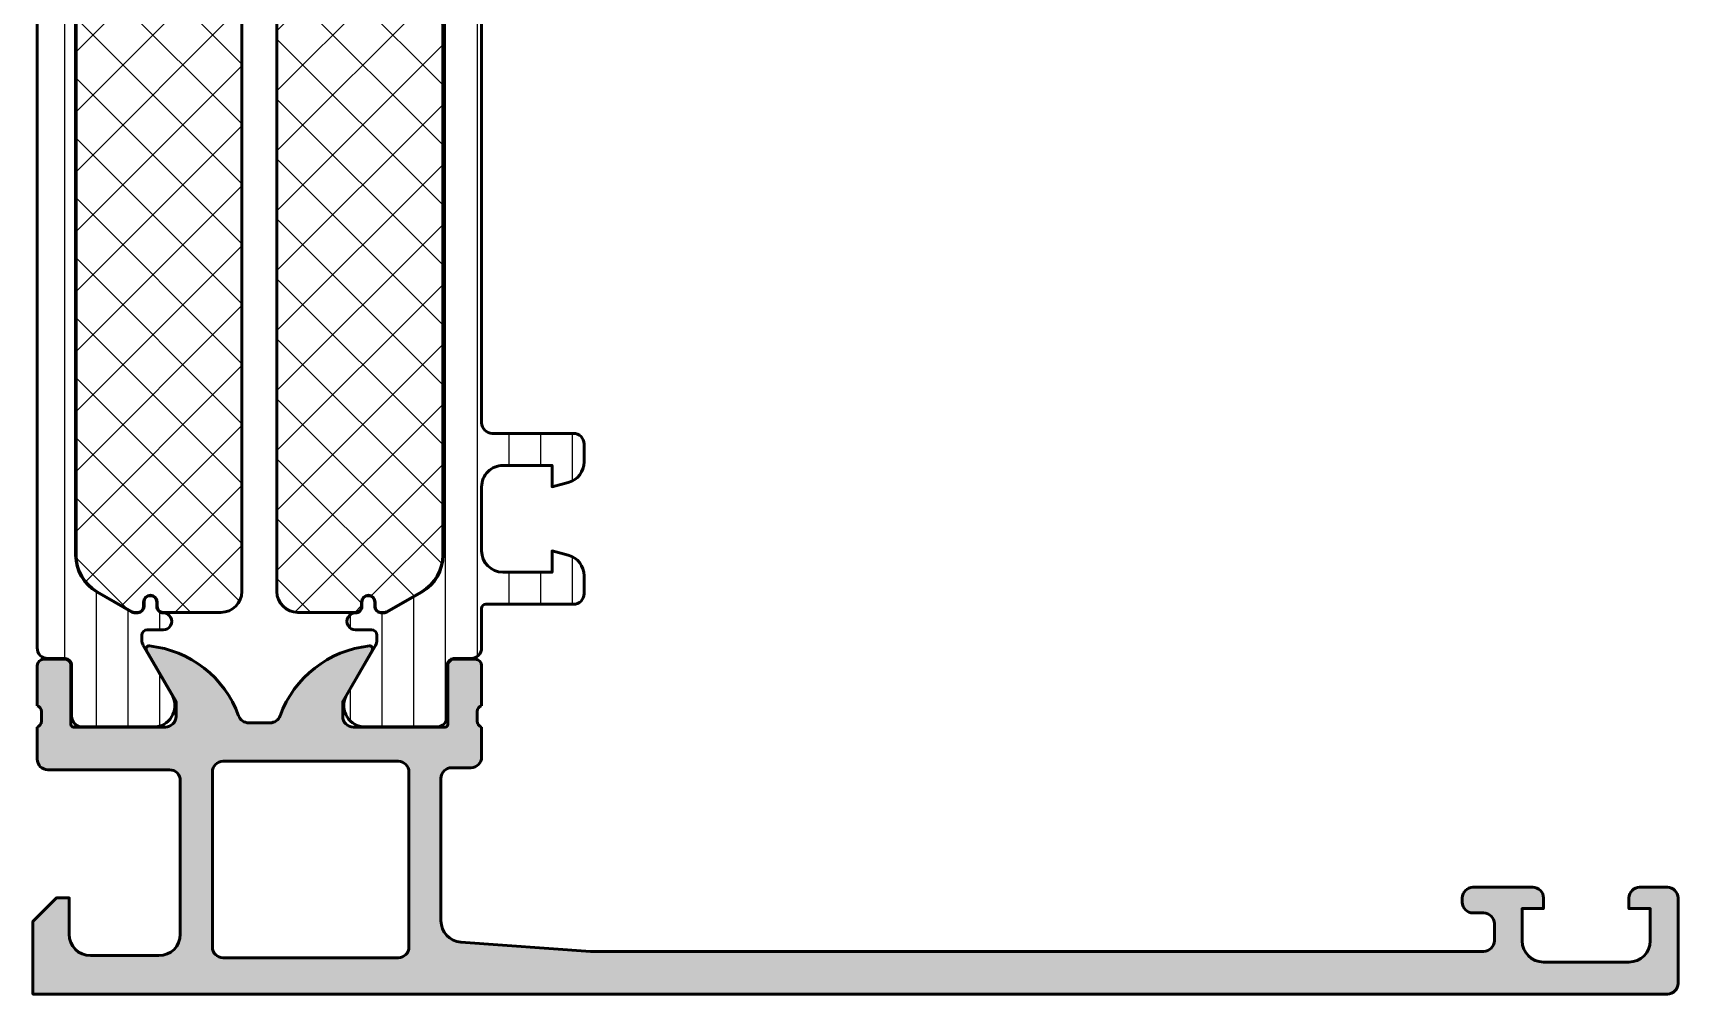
# Model space of a CAD drawing. Extents: x 0 to 77, y 0 to 90.
# Drawn here: x 0 to 77, y 0 to 45 of the extents above; entities that cross this region are included whole.
import ezdxf

# ---------------------------------------------------------------- set-up
doc = ezdxf.new("R2010")
doc.units = 0
for name, color, linetype, lineweight in [('0S-Alu contour', 7, 'Continuous', 50), ('0S-Alu hatch', 252, 'Continuous', 25), ('0S-Plastic contour', 254, 'Continuous', 50), ('0S-Plastic hatch', 253, 'Continuous', 25), ('0S-PT contour', 91, 'Continuous', 50), ('0S-PT hatch', 103, 'Continuous', 25)]:
    doc.layers.add(name, color=color, linetype=linetype, lineweight=lineweight)
pattern_1 = [(90, (0, 0), (-1.4859, 0), [])]
pattern_2 = [(135, (0, 0), (-1.403165018917055, -1.403165018917055), []), (225, (0, 0), (1.403165018917055, -1.403165018917055), [])]

# ---------------------------------------------------------------- blocks, each defined once
blk = doc.blocks.new('462280__F1284220_B98A_4CFD_A50A_C65E0A5CA87A_')
at = {"layer": '0S-Alu hatch'}
h = blk.add_hatch(color=256, dxfattribs=at)
edge = h.paths.add_edge_path()
edge.add_line((20.0287529500121, 2.433660503570567), (26.10000000000001, 2.000000000000001))
edge.add_line((26.10000000000001, 2.000000000000001), (67.90000000000003, 1.999999999999999))
edge.add_arc((67.90000000000005, 2.499999999999916), 0.499999999999917, 269.9999999999984, 360)
edge.add_line((68.39999999999996, 2.499999999999938), (68.39999999999999, 3.300000000000008))
edge.add_arc((67.90000000000002, 3.300000000000015), 0.4999999999999716, 0, 90.0000000000016)
edge.add_line((67.9, 3.799999999999986), (67.39999999999999, 3.799999999999998))
edge.add_ellipse((67.4, 4.300000000000011), major_axis=(-0.5000000000000125, 0), ratio=1, start_angle=0, end_angle=89.9999999999983, ccw=False)
edge.add_line((66.89999999999999, 4.30000000000001), (66.89999999999999, 4.500000000000003))
edge.add_ellipse((67.39999999999998, 4.500000000000001), major_axis=(-0.4999999999999858, 0), ratio=1, start_angle=270, end_angle=360, ccw=False)
edge.add_line((67.39999999999998, 4.999999999999992), (70.19999999999997, 5))
edge.add_ellipse((70.20000000000002, 4.500000000000031), major_axis=(-0.499999999999969, 0), ratio=1, start_angle=180, end_angle=270.0000000000049, ccw=False)
edge.add_line((70.69999999999999, 4.500000000000019), (70.69999999999999, 3.999999999999999))
edge.add_line((70.69999999999999, 3.999999999999999), (69.69999999999997, 3.999999999999999))
edge.add_line((69.69999999999997, 3.999999999999999), (69.69999999999997, 2.5))
edge.add_arc((70.69999999999999, 2.499999999999999), 1, 180, 270)
edge.add_line((70.69999999999999, 1.499999999999999), (74.69999999999997, 1.499999999999999))
edge.add_arc((74.69999999999997, 2.499999999999997), 0.9999999999999982, 270, 360)
edge.add_line((75.69999999999999, 2.499999999999989), (75.69999999999999, 3.999999999999998))
edge.add_line((75.69999999999999, 3.999999999999998), (74.69999999999997, 4))
edge.add_line((74.69999999999997, 4), (74.69999999999997, 4.50000000000002))
edge.add_ellipse((75.19999999999999, 4.499999999999998), major_axis=(-0.5, 0), ratio=1, start_angle=270, end_angle=360, ccw=False)
edge.add_line((75.19999999999999, 4.999999999999995), (76.49999999999999, 5))
edge.add_ellipse((76.49999999999999, 4.500000000000005), major_axis=(-0.4999999999999947, 0), ratio=1, start_angle=180, end_angle=270, ccw=False)
edge.add_line((76.99999999999999, 4.5), (76.99999999999999, 0.5))
edge.add_ellipse((76.49999999999999, 0.4999999999999953), major_axis=(-0.5, 0), ratio=1, start_angle=90, end_angle=180, ccw=False)
edge.add_line((76.49999999999999, 0), (0, 0))
edge.add_line((0, 0), (0, 3.400000000000005))
edge.add_line((0, 3.400000000000005), (1.099999999999995, 4.5))
edge.add_line((1.099999999999995, 4.5), (1.699999999999989, 4.5))
edge.add_line((1.699999999999989, 4.5), (1.699999999999987, 2.80000000000001))
edge.add_arc((2.699999999999987, 2.80000000000001), 0.9999999999999998, 180, 270)
edge.add_line((2.699999999999987, 1.80000000000001), (5.899999999999972, 1.800000000000011))
edge.add_arc((5.899999999999971, 2.800000000000011), 0.9999999999999992, 270.0000000000001, 360)
edge.add_line((6.899999999999971, 2.800000000000011), (6.900000000000001, 9.999999999999991))
edge.add_arc((6.399999999999993, 9.999999999999995), 0.500000000000008, 0, 89.99999999999939)
edge.add_line((6.399999999999998, 10.5), (0.700000000000018, 10.5))
edge.add_ellipse((0.7000000000000188, 11), major_axis=(-0.5, 0), ratio=1, start_angle=0, end_angle=89.99999999999989, ccw=False)
edge.add_line((0.2000000000000175, 11), (0.1999999999999664, 12.49999999999993))
edge.add_arc((0.1211635534569142, 12.76752059199309), 0.2788950563274727, 286.4198764194918, 361.1645893740969)
edge.add_line((0.400001, 12.77318899999146), (0.4000009999999996, 13.22678299999147))
edge.add_arc((0.1211329043568353, 13.23244365946853), 0.2789255417371457, 358.8371299271138, 433.5754054446458)
edge.add_line((0.1999999999999995, 13.49998699999147), (0.1999999999999993, 15.37999799999998))
edge.add_ellipse((0.5000000000000009, 15.37999799999998), major_axis=(-0.3000000000000016, 0), ratio=1, start_angle=270.0000000000002, end_angle=360, ccw=False)
edge.add_line((0.4999999999999996, 15.67999799999998), (1.479974319042784, 15.67999799999997))
edge.add_ellipse((1.479974319042784, 15.37999799999997), major_axis=(-0.3000000000000007, 0), ratio=1, start_angle=180, end_angle=270.0000000000001, ccw=False)
edge.add_line((1.779974319042786, 15.37999799999997), (1.779974319042785, 12.61999999999998))
edge.add_arc((1.899974319042763, 12.61999999999998), 0.1199999999999779, 180, 269.9999999999997)
edge.add_line((1.899974319042763, 12.50000000000001), (6.20000000000008, 12.49999999999998))
edge.add_arc((6.2000000000001, 12.99999999999996), 0.4999999999999823, 269.9999999999977, 360)
edge.add_line((6.700000000000082, 12.99999999999994), (6.700000000000025, 13.70000000000005))
edge.add_line((6.700000000000025, 13.70000000000005), (5.318504542377731, 16.09282032302718))
edge.add_ellipse((5.438119784648681, 16.16188021535139), major_axis=(-0.1381197846485793, 0), ratio=1, start_angle=-96.01277014386011, end_angle=29.999999999962824, ccw=False)
edge.add_ellipse((4.928837244971568, 11.32674727786149), major_axis=(-4.999999999999389, 0), ratio=1, start_angle=199.9129096859924, end_angle=263.98722985616365, ccw=False)
edge.add_arc((10.10000000000051, 13.20000000000067), 0.5000000000006376, 199.9129096859766, 269.999999999987)
edge.add_line((10.10000000000039, 12.70000000000003), (11.09999999999996, 12.70000000000002))
edge.add_arc((11.10000000000003, 13.20000000000103), 0.5000000000010143, 269.9999999999923, 340.0870903140035)
edge.add_ellipse((16.27116275502876, 11.32674727786215), major_axis=(-4.999999999998713, 0), ratio=1, start_angle=276.0127701438393, end_angle=340.0870903140119, ccw=False)
edge.add_ellipse((15.76188021535142, 16.16188021535149), major_axis=(-0.1381197846484353, 0), ratio=1, start_angle=150.0000000000266, end_angle=276.01277014385255, ccw=False)
edge.add_line((15.88149545762224, 16.09282032302733), (14.50000000000005, 13.70000000000004))
edge.add_line((14.50000000000005, 13.70000000000004), (14.49999999999999, 12.99999999999996))
edge.add_arc((14.99999999999998, 12.99999999999997), 0.4999999999999912, 180, 270.0000000000014)
edge.add_line((15, 12.49999999999998), (19.30002568095724, 12.50000000000001))
edge.add_arc((19.30002568095724, 12.61999999999998), 0.1199999999999743, 270, 360)
edge.add_line((19.42002568095722, 12.61999999999998), (19.42002568095722, 15.37999799999998))
edge.add_ellipse((19.72002568095722, 15.37999799999998), major_axis=(-0.3000000000000007, 0), ratio=1, start_angle=269.9999999999993, end_angle=360, ccw=False)
edge.add_line((19.72002568095722, 15.67999799999998), (20.7, 15.67999799999998))
edge.add_ellipse((20.69999999999998, 15.37999799999997), major_axis=(-0.300000000000006, 0), ratio=1, start_angle=180, end_angle=269.99999999999727, ccw=False)
edge.add_line((20.99999999999999, 15.37999799999997), (21, 13.49998699999147))
edge.add_arc((21.07886709564317, 13.23244365946852), 0.2789255417371623, 106.4245945553549, 181.1628700728868)
edge.add_line((20.79999899999999, 13.22678299999145), (20.799999, 12.77318899999146))
edge.add_arc((21.07883644654305, 12.76752059199308), 0.2788950563274307, 178.8354106259031, 253.5801235805084)
edge.add_line((21.00000000000001, 12.49999999999997), (21, 11.09999999999999))
edge.add_ellipse((20.5, 11.09999999999999), major_axis=(-0.5, 0), ratio=1, start_angle=90.0000000000008, end_angle=180, ccw=False)
edge.add_line((20.5, 10.59999999999999), (19.6, 10.6))
edge.add_arc((19.60000000000001, 10.1), 0.4999999999999983, 90.0000000000004, 180)
edge.add_line((19.10000000000001, 10.09999999999999), (19.10000000000001, 3.431119203401298))
edge.add_arc((20.10000000000001, 3.431119203401299), 0.9999999999999964, 180, 265.9143832200253)
edge = h.paths.add_edge_path()
edge.add_line((17.10000000000001, 10.89999999999995), (8.90000000000001, 10.9))
edge.add_arc((8.900000000000006, 10.4), 0.5000000000000036, 89.99999999999959, 180)
edge.add_line((8.400000000000002, 10.4), (8.400000000000006, 2.199999999999999))
edge.add_arc((8.900000000000006, 2.199999999999998), 0.5, 180, 269.9999999999998)
edge.add_line((8.900000000000002, 1.699999999999998), (17.1, 1.699999999999999))
edge.add_arc((17.1, 2.200000000000006), 0.5000000000000067, 270, 360)
edge.add_line((17.60000000000001, 2.200000000000005), (17.60000000000001, 10.4))
edge.add_arc((17.10000000000003, 10.39999999999997), 0.4999999999999752, 0, 90.00000000000286)
at = {"layer": '0S-Alu contour', "color": 7}
for points in [[(0.4999999999999996, 15.67999799999998), (1.479974319042784, 15.67999799999997)], [(6.700000000000082, 12.99999999999994), (6.700000000000025, 13.70000000000005), (5.318504542377731, 16.09282032302718)], [(15.88149545762224, 16.09282032302733), (14.50000000000005, 13.70000000000004), (14.49999999999999, 12.99999999999996)], [(19.72002568095722, 15.67999799999998), (20.7, 15.67999799999998)], [(0.1999999999999995, 13.49998699999147), (0.1999999999999993, 15.37999799999998)], [(1.779974319042786, 15.37999799999997), (1.779974319042785, 12.61999999999998)], [(19.42002568095722, 12.61999999999998), (19.42002568095722, 15.37999799999998)], [(20.99999999999999, 15.37999799999997), (21, 13.49998699999147)], [(0.400001, 12.77318899999146), (0.4000009999999996, 13.22678299999147)], [(20.79999899999999, 13.22678299999145), (20.799999, 12.77318899999146)], [(0.2000000000000175, 11), (0.1999999999999664, 12.49999999999993)], [(1.899974319042763, 12.50000000000001), (6.20000000000008, 12.49999999999998)], [(10.10000000000039, 12.70000000000003), (11.09999999999996, 12.70000000000002)], [(15, 12.49999999999998), (19.30002568095724, 12.50000000000001)], [(21.00000000000001, 12.49999999999997), (21, 11.09999999999999)], [(17.10000000000001, 10.89999999999995), (8.90000000000001, 10.9)], [(6.399999999999998, 10.5), (0.700000000000018, 10.5)], [(8.400000000000002, 10.4), (8.400000000000006, 2.199999999999999)], [(17.60000000000001, 2.200000000000005), (17.60000000000001, 10.4)], [(19.10000000000001, 10.09999999999999), (19.10000000000001, 3.431119203401298)], [(20.5, 10.59999999999999), (19.6, 10.6)], [(6.899999999999971, 2.800000000000011), (6.900000000000001, 9.999999999999991)], [(67.39999999999998, 4.999999999999992), (70.19999999999997, 5)], [(75.19999999999999, 4.999999999999995), (76.49999999999999, 5)], [(76.49999999999999, 0), (0, 0), (0, 3.400000000000005), (1.099999999999995, 4.5), (1.699999999999989, 4.5), (1.699999999999987, 2.80000000000001)], [(66.89999999999999, 4.30000000000001), (66.89999999999999, 4.500000000000003)], [(70.69999999999999, 4.500000000000019), (70.69999999999999, 3.999999999999999), (69.69999999999997, 3.999999999999999), (69.69999999999997, 2.5)], [(75.69999999999999, 2.499999999999989), (75.69999999999999, 3.999999999999998), (74.69999999999997, 4), (74.69999999999997, 4.50000000000002)], [(76.99999999999999, 4.5), (76.99999999999999, 0.5)], [(67.9, 3.799999999999986), (67.39999999999999, 3.799999999999998)], [(68.39999999999996, 2.499999999999938), (68.39999999999999, 3.300000000000008)], [(20.0287529500121, 2.433660503570567), (26.10000000000001, 2.000000000000001), (67.90000000000003, 1.999999999999999)], [(2.699999999999987, 1.80000000000001), (5.899999999999972, 1.800000000000011)], [(8.900000000000002, 1.699999999999998), (17.1, 1.699999999999999)], [(70.69999999999999, 1.499999999999999), (74.69999999999997, 1.499999999999999)]]:
    blk.add_lwpolyline(points, dxfattribs=at)
at = {"layer": '0S-Alu contour', "color": 7, "extrusion": (0, 0, -1)}
for centre, radius, start, end in [((-5.438119784648681, 16.16188021535139), 0.1381197846485793, 330.0000000000372, 96.01277014386034), ((-4.928837244971568, 11.32674727786149), 4.999999999999389, 96.01277014383635, 160.0870903140076), ((-16.27116275502876, 11.32674727786215), 4.999999999998713, 19.9129096859881, 83.98722985616068), ((-15.76188021535142, 16.16188021535149), 0.1381197846484353, 83.98722985614744, 209.9999999999735), ((-0.5000000000000009, 15.37999799999998), 0.3000000000000016, 0, 89.99999999999974), ((-1.479974319042784, 15.37999799999997), 0.3000000000000007, 89.99999999999987, 180), ((-19.72002568095722, 15.37999799999998), 0.3000000000000007, 0, 90.00000000000067), ((-20.69999999999998, 15.37999799999997), 0.300000000000006, 90.00000000000273, 180), ((-0.7000000000000188, 11), 0.5, 270.0000000000001, 0), ((-20.5, 11.09999999999999), 0.5, 180, 269.9999999999992), ((-67.39999999999998, 4.500000000000001), 0.4999999999999858, 0, 90), ((-70.20000000000002, 4.500000000000031), 0.499999999999969, 89.99999999999511, 180), ((-75.19999999999999, 4.499999999999998), 0.5, 0, 90), ((-76.49999999999999, 4.500000000000005), 0.4999999999999947, 90, 180), ((-67.4, 4.300000000000011), 0.5000000000000125, 270.0000000000017, 0), ((-76.49999999999999, 0.4999999999999953), 0.5, 180, 270)]:
    blk.add_arc(centre, radius, start, end, dxfattribs=at)
at = {"layer": '0S-Alu contour', "color": 7}
for centre, radius, start, end in [((0.1211329043568353, 13.23244365946853), 0.2789255417371457, 358.8371299271138, 73.57540544464582), ((21.07886709564317, 13.23244365946852), 0.2789255417371623, 106.4245945553549, 181.1628700728868), ((0.1211635534569142, 12.76752059199309), 0.2788950563274727, 286.4198764194918, 1.164589374096924), ((1.899974319042763, 12.61999999999998), 0.1199999999999779, 180, 269.9999999999997), ((6.2000000000001, 12.99999999999996), 0.4999999999999823, 269.9999999999977, 0), ((10.10000000000051, 13.20000000000067), 0.5000000000006376, 199.9129096859766, 269.999999999987), ((11.10000000000003, 13.20000000000103), 0.5000000000010143, 269.9999999999923, 340.0870903140035), ((14.99999999999998, 12.99999999999997), 0.4999999999999912, 180, 270.0000000000014), ((19.30002568095724, 12.61999999999998), 0.1199999999999743, 270, 0), ((21.07883644654305, 12.76752059199308), 0.2788950563274307, 178.8354106259031, 253.5801235805084), ((8.900000000000006, 10.4), 0.5000000000000036, 89.99999999999959, 180), ((17.10000000000003, 10.39999999999997), 0.4999999999999752, 0, 90.00000000000286), ((6.399999999999993, 9.999999999999995), 0.500000000000008, 0, 89.99999999999939), ((19.60000000000001, 10.1), 0.4999999999999983, 90.0000000000004, 180), ((20.10000000000001, 3.431119203401299), 0.9999999999999964, 180, 265.9143832200253), ((67.90000000000002, 3.300000000000015), 0.4999999999999716, 0, 90.0000000000016), ((2.699999999999987, 2.80000000000001), 0.9999999999999998, 180, 270), ((5.899999999999971, 2.800000000000011), 0.9999999999999992, 270.0000000000001, 0), ((67.90000000000005, 2.499999999999916), 0.499999999999917, 269.9999999999984, 0), ((70.69999999999999, 2.499999999999999), 1, 180, 270), ((74.69999999999997, 2.499999999999997), 0.9999999999999982, 270, 0), ((8.900000000000006, 2.199999999999998), 0.5, 180, 269.9999999999998), ((17.1, 2.200000000000006), 0.5000000000000067, 270, 0)]:
    blk.add_arc(centre, radius, start, end, dxfattribs=at)
blk = doc.blocks.new('284595__57EE0107_5403_4121_8987_5D11A234192E___B7DE7E81_F11E_44D1_ABD7_0F5BAF04B7CC_')
at = {"layer": '0S-Plastic hatch'}
h = blk.add_hatch(dxfattribs=at)
h.set_pattern_fill('ANSI31', color=256, scale=0.4680000000000001, angle=45, style=0)
h.set_pattern_definition(pattern_1)
edge = h.paths.add_edge_path()
edge.add_line((25.7999999999997, 62.91925077667277), (25.7999999999997, 63.75000000004718))
edge.add_arc((25.29999999999971, 63.75000000004719), 0.4999999999999894, 0, 89.99999999999797)
edge.add_line((25.29999999999973, 64.25000000004718), (21.19999999999971, 64.25000000004712))
edge.add_ellipse((21.1999999999997, 64.45000000004713), major_axis=(-0.2000000000000028, 0), ratio=1, start_angle=0, end_angle=90.00000000000313, ccw=False)
edge.add_line((20.9999999999997, 64.45000000004713), (20.9999999999997, 66.29000567895663))
edge.add_arc((20.500002678902, 66.29000567895665), 0.4999973210976983, 0, 90.00030698202455)
edge.add_line((20.49999999999282, 66.79000300004716), (19.68966866665946, 66.79000300004715))
edge.add_ellipse((19.68966866665947, 67.09000300004713), major_axis=(-0.2999999999999971, 0), ratio=1, start_angle=0, end_angle=89.99999999999937, ccw=False)
edge.add_line((19.38966866665946, 67.09000300004713), (19.39000061705648, 69.49000138298342))
edge.add_arc((18.89000463961786, 69.49000402260853), 0.4999959774455904, 359.9996975182267, 450.0003024811834)
edge.add_line((18.89000199999281, 69.99000000004715), (15.4134605018933, 69.99000000004715))
edge.add_arc((15.55577115088466, 69.0001819253243), 0.9999960709244744, 98.18160805189996, 212.7270160998402)
edge.add_line((14.71451850189331, 68.45954700004715), (16.03303535120447, 66.17580851337486))
edge.add_ellipse((15.60002263447415, 65.92580853907532), major_axis=(-0.4999999999999461, 0), ratio=1, start_angle=179.994256176766, end_angle=209.9999965993463, ccw=False)
edge.add_line((16.10002263196165, 65.9257584147615), (16.09999999999029, 65.7000000000647))
edge.add_ellipse((15.84999999997279, 65.70000000006469), major_axis=(-0.2500000000174918, 0), ratio=1, start_angle=90, end_angle=180, ccw=False)
edge.add_line((15.84999999997279, 65.4500000000472), (15.0995933606087, 65.45000000004715))
edge.add_arc((15.0995933606087, 65.05074092693039), 0.3992590731167667, 89.99999999999974, 269.9999999999998)
edge.add_ellipse((15.09959336060875, 64.35000000004707), major_axis=(-0.3014818537665462, 0), ratio=1, start_angle=180, end_angle=270.0000000000091, ccw=False)
edge.add_line((15.40107521437529, 64.35000000004712), (15.40107521437529, 64.1494292047609))
edge.add_arc((15.70050441908905, 64.14942920476093), 0.2994292047137623, 180, 360)
edge.add_line((15.99993362380281, 64.14942920476096), (15.99993362380281, 64.35000000004722))
edge.add_ellipse((16.29993362380278, 64.3500000000472), major_axis=(-0.2999999999999723, 0), ratio=1, start_angle=273.39363927145496, end_angle=360, ccw=False)
edge.add_line((16.28217495791435, 64.64947392175968), (16.46501280946013, 64.64947392175968))
edge.add_ellipse((16.46501280946032, 64.44947392175978), major_axis=(-0.1999999999999034, 0), ratio=1, start_angle=240.0000000000316, end_angle=270.00000000005394, ccw=False)
edge.add_line((16.56501280946018, 64.62267900251663), (18.19999999999972, 63.67871870793689))
edge.add_ellipse((17.1999999999998, 61.94666790036809), major_axis=(-1.999999999999893, 0), ratio=1, start_angle=180, end_angle=240.00000000000068, ccw=False)
edge.add_line((19.19999999999969, 61.94666790036814), (19.1999999999997, 20.55333209967901))
edge.add_ellipse((17.19999999999974, 20.55333209967903), major_axis=(-1.99999999999996, 0), ratio=1, start_angle=119.99999999999909, end_angle=180, ccw=False)
edge.add_line((18.19999999999969, 18.82128129211017), (16.56501280946019, 17.87732099753066))
edge.add_ellipse((16.46501280946, 18.05052607828739), major_axis=(-0.1999999999999573, 0), ratio=1, start_angle=90.00000000006719, end_angle=120.000000000071, ccw=False)
edge.add_line((16.46501280946023, 17.85052607828743), (16.28217495791433, 17.85052607828748))
edge.add_ellipse((16.29993362380276, 18.14999999999993), major_axis=(-0.2999999999999463, 0), ratio=1, start_angle=0, end_angle=86.60636072854618, ccw=False)
edge.add_line((15.99993362380281, 18.14999999999992), (15.99993362380281, 18.35057079528619))
edge.add_arc((15.70050441908905, 18.35057079528619), 0.2994292047137623, 0, 180)
edge.add_line((15.40107521437529, 18.35057079528619), (15.40107521437529, 18.14999999999992))
edge.add_ellipse((15.09959336060877, 18.15000000000001), major_axis=(-0.3014818537665214, 0), ratio=1, start_angle=89.99999999998789, end_angle=180, ccw=False)
edge.add_arc((15.09959336060871, 17.44925907311673), 0.399259073116756, 90.00000000000048, 270.0000000000005)
edge.add_line((15.09959336060871, 17.04999999999998), (15.84999999997284, 17.04999999999995))
edge.add_ellipse((15.84999999997281, 16.79999999998247), major_axis=(-0.2500000000174793, 0), ratio=1, start_angle=180, end_angle=269.9999999999935, ccw=False)
edge.add_line((16.09999999999029, 16.79999999998239), (16.10002263196165, 16.57424158528559))
edge.add_ellipse((15.60002263447411, 16.57419146097178), major_axis=(-0.4999999999999784, 0), ratio=1, start_angle=150.0000034006545, end_angle=180.0057438232342, ccw=False)
edge.add_line((16.03303535120447, 16.32419148667223), (14.71451850189332, 14.04045299999995))
edge.add_arc((15.55577115088466, 13.4998180747228), 0.9999960709244705, 147.2729839001593, 261.8183919481003)
edge.add_line((15.41346050189331, 12.50999999999996), (18.8900019999928, 12.50999999999996))
edge.add_arc((18.89000463961787, 13.00999597743858), 0.4999959774455886, 269.9996975188153, 360.0003024817733)
edge.add_line((19.39000061705649, 13.00999861706366), (19.38966866665946, 15.40999699999994))
edge.add_ellipse((19.68966866665947, 15.40999699999994), major_axis=(-0.3000000000000114, 0), ratio=1, start_angle=270, end_angle=360, ccw=False)
edge.add_line((19.68966866665947, 15.70999699999995), (20.49999999999283, 15.70999699999995))
edge.add_arc((20.50000267890201, 16.20999432109046), 0.4999973210976895, 269.9996930179747, 360)
edge.add_line((20.9999999999997, 16.20999432109046), (20.9999999999997, 18.0499999999999))
edge.add_ellipse((21.19999999999973, 18.04999999999995), major_axis=(-0.2000000000000242, 0), ratio=1, start_angle=270.0000000000112, end_angle=360, ccw=False)
edge.add_line((21.19999999999969, 18.24999999999997), (25.29999999999971, 18.24999999999991))
edge.add_arc((25.29999999999971, 18.74999999999991), 0.4999999999999929, 270.0000000000008, 360)
edge.add_line((25.7999999999997, 18.74999999999991), (25.7999999999997, 19.58074922337428))
edge.add_arc((24.79999999999971, 19.5807492233743), 0.9999999999999893, 0, 74.99999999999908)
edge.add_line((25.05881904510224, 20.54667504966335), (24.2999999999997, 20.74999999999997))
edge.add_line((24.2999999999997, 20.74999999999997), (24.2999999999997, 19.74999999999997))
edge.add_line((24.2999999999997, 19.74999999999997), (21.9999999999997, 19.74999999999997))
edge.add_ellipse((21.9999999999997, 20.74999999999997), major_axis=(-1, 0), ratio=1, start_angle=0, end_angle=90, ccw=False)
edge.add_line((20.9999999999997, 20.74999999999997), (20.9999999999997, 23.75000000000003))
edge.add_ellipse((21.99999999999964, 23.74999999999998), major_axis=(-0.9999999999999396, 0), ratio=1, start_angle=269.99999999999756, end_angle=360, ccw=False)
edge.add_line((21.99999999999969, 24.74999999999992), (24.2999999999997, 24.74999999999995))
edge.add_line((24.2999999999997, 24.74999999999995), (24.2999999999997, 23.75000000000003))
edge.add_line((24.2999999999997, 23.75000000000003), (25.05881904510216, 23.95332495033651))
edge.add_arc((24.79999999999961, 24.91925077662567), 1.000000000000096, 285, 360)
edge.add_line((25.79999999999971, 24.91925077662566), (25.7999999999997, 25.75))
edge.add_arc((25.29999999999974, 25.75000000000001), 0.4999999999999645, 0, 89.99999999999876)
edge.add_line((25.29999999999975, 26.24999999999997), (21.4999999999997, 26.24999999999997))
edge.add_ellipse((21.49999999999969, 26.74999999999996), major_axis=(-0.4999999999999858, 0), ratio=1, start_angle=0, end_angle=90.00000000000159, ccw=False)
edge.add_line((20.9999999999997, 26.74999999999994), (20.9999999999997, 55.75000000004711))
edge.add_ellipse((21.49999999999971, 55.75000000004714), major_axis=(-0.5000000000000071, 0), ratio=1, start_angle=270.00000000000165, end_angle=360, ccw=False)
edge.add_line((21.4999999999997, 56.25000000004715), (25.29999999999977, 56.25000000004715))
edge.add_arc((25.29999999999974, 56.75000000004711), 0.4999999999999645, 270.0000000000041, 360)
edge.add_line((25.7999999999997, 56.75000000004715), (25.79999999999971, 57.58074922342157))
edge.add_arc((24.79999999999973, 57.58074922342156), 0.9999999999999786, 0, 75.00000000000098)
edge.add_line((25.05881904510223, 58.54667504971061), (24.2999999999997, 58.75000000004715))
edge.add_line((24.2999999999997, 58.75000000004715), (24.2999999999997, 57.75000000004715))
edge.add_line((24.2999999999997, 57.75000000004715), (21.99999999999973, 57.75000000004715))
edge.add_ellipse((21.99999999999969, 58.75000000004715), major_axis=(-1, 0), ratio=1, start_angle=0, end_angle=90.00000000000182, ccw=False)
edge.add_line((20.99999999999969, 58.75000000004714), (20.9999999999997, 61.7500000000472))
edge.add_ellipse((21.9999999999997, 61.75000000004715), major_axis=(-1, 0), ratio=1, start_angle=269.9999999999974, end_angle=360, ccw=False)
edge.add_line((21.99999999999975, 62.75000000004715), (24.2999999999997, 62.7500000000471))
edge.add_line((24.2999999999997, 62.7500000000471), (24.2999999999997, 61.75000000004716))
edge.add_line((24.2999999999997, 61.75000000004716), (25.05881904510225, 61.9533249503838))
edge.add_arc((24.79999999999978, 62.9192507766728), 0.9999999999999237, 284.9999999999984, 360)
at = {"layer": '0S-Plastic contour', "color": 7}
for points in [[(18.89000199999281, 69.99000000004715), (15.4134605018933, 69.99000000004715)], [(19.38966866665946, 67.09000300004713), (19.39000061705648, 69.49000138298342)], [(14.71451850189331, 68.45954700004715), (16.03303535120447, 66.17580851337486)], [(20.49999999999282, 66.79000300004716), (19.68966866665946, 66.79000300004715)], [(20.9999999999997, 64.45000000004713), (20.9999999999997, 66.29000567895663)], [(16.10002263196165, 65.9257584147615), (16.09999999999029, 65.7000000000647)], [(15.84999999997279, 65.4500000000472), (15.0995933606087, 65.45000000004715)], [(15.40107521437529, 64.35000000004712), (15.40107521437529, 64.1494292047609)], [(15.99993362380281, 64.14942920476096), (15.99993362380281, 64.35000000004722)], [(16.28217495791435, 64.64947392175968), (16.46501280946013, 64.64947392175968)], [(16.56501280946018, 64.62267900251663), (18.19999999999972, 63.67871870793689)], [(25.29999999999973, 64.25000000004718), (21.19999999999971, 64.25000000004712)], [(25.7999999999997, 62.91925077667277), (25.7999999999997, 63.75000000004718)], [(21.99999999999975, 62.75000000004715), (24.2999999999997, 62.7500000000471), (24.2999999999997, 61.75000000004716), (25.05881904510225, 61.9533249503838)], [(19.19999999999969, 61.94666790036814), (19.1999999999997, 20.55333209967901)], [(20.99999999999969, 58.75000000004714), (20.9999999999997, 61.7500000000472)], [(25.05881904510223, 58.54667504971061), (24.2999999999997, 58.75000000004715), (24.2999999999997, 57.75000000004715), (21.99999999999973, 57.75000000004715)], [(25.7999999999997, 56.75000000004715), (25.79999999999971, 57.58074922342157)], [(21.4999999999997, 56.25000000004715), (25.29999999999977, 56.25000000004715)], [(20.9999999999997, 26.74999999999994), (20.9999999999997, 55.75000000004711)], [(25.29999999999975, 26.24999999999997), (21.4999999999997, 26.24999999999997)], [(25.79999999999971, 24.91925077662566), (25.7999999999997, 25.75)], [(21.99999999999969, 24.74999999999992), (24.2999999999997, 24.74999999999995), (24.2999999999997, 23.75000000000003), (25.05881904510216, 23.95332495033651)], [(20.9999999999997, 20.74999999999997), (20.9999999999997, 23.75000000000003)], [(25.05881904510224, 20.54667504966335), (24.2999999999997, 20.74999999999997), (24.2999999999997, 19.74999999999997), (21.9999999999997, 19.74999999999997)], [(25.7999999999997, 18.74999999999991), (25.7999999999997, 19.58074922337428)], [(18.19999999999969, 18.82128129211017), (16.56501280946019, 17.87732099753066)], [(15.40107521437529, 18.35057079528619), (15.40107521437529, 18.14999999999992)], [(15.99993362380281, 18.14999999999992), (15.99993362380281, 18.35057079528619)], [(16.46501280946023, 17.85052607828743), (16.28217495791433, 17.85052607828748)], [(20.9999999999997, 16.20999432109046), (20.9999999999997, 18.0499999999999)], [(21.19999999999969, 18.24999999999997), (25.29999999999971, 18.24999999999991)], [(15.09959336060871, 17.04999999999998), (15.84999999997284, 17.04999999999995)], [(16.03303535120447, 16.32419148667223), (14.71451850189332, 14.04045299999995)], [(16.09999999999029, 16.79999999998239), (16.10002263196165, 16.57424158528559)], [(19.39000061705649, 13.00999861706366), (19.38966866665946, 15.40999699999994)], [(19.68966866665947, 15.70999699999995), (20.49999999999283, 15.70999699999995)], [(15.41346050189331, 12.50999999999996), (18.8900019999928, 12.50999999999996)]]:
    blk.add_lwpolyline(points, dxfattribs=at)
for centre, radius, start, end in [((15.55577115088466, 69.0001819253243), 0.9999960709244744, 98.18160805189996, 212.7270160998402), ((18.89000463961786, 69.49000402260853), 0.4999959774455904, 359.9996975182267, 90.00030248118344), ((20.500002678902, 66.29000567895665), 0.4999973210976983, 0, 90.00030698202455), ((15.0995933606087, 65.05074092693039), 0.3992590731167667, 89.99999999999974, 269.9999999999998), ((15.70050441908905, 64.14942920476093), 0.2994292047137623, 180, 0), ((25.29999999999971, 63.75000000004719), 0.4999999999999894, 0, 89.99999999999797), ((24.79999999999978, 62.9192507766728), 0.9999999999999237, 284.9999999999984, 0), ((24.79999999999973, 57.58074922342156), 0.9999999999999786, 0, 75.00000000000098), ((25.29999999999974, 56.75000000004711), 0.4999999999999645, 270.0000000000041, 0), ((25.29999999999974, 25.75000000000001), 0.4999999999999645, 0, 89.99999999999876), ((24.79999999999961, 24.91925077662567), 1.000000000000096, 285, 0), ((24.79999999999971, 19.5807492233743), 0.9999999999999893, 0, 74.99999999999908), ((15.70050441908905, 18.35057079528619), 0.2994292047137623, 0, 180), ((25.29999999999971, 18.74999999999991), 0.4999999999999929, 270.0000000000008, 0), ((15.09959336060871, 17.44925907311673), 0.399259073116756, 90.00000000000048, 270.0000000000005), ((20.50000267890201, 16.20999432109046), 0.4999973210976895, 269.9996930179747, 0), ((15.55577115088466, 13.4998180747228), 0.9999960709244705, 147.2729839001593, 261.8183919481003), ((18.89000463961787, 13.00999597743858), 0.4999959774455886, 269.9996975188153, 0.0003024817733149)]:
    blk.add_arc(centre, radius, start, end, dxfattribs=at)
at = {"layer": '0S-Plastic contour', "color": 7, "extrusion": (0, 0, -1)}
for centre, radius, start, end in [((-19.68966866665947, 67.09000300004713), 0.2999999999999971, 270.0000000000007, 0), ((-15.84999999997279, 65.70000000006469), 0.2500000000174918, 180, 270), ((-15.60002263447415, 65.92580853907532), 0.4999999999999461, 150.0000034006537, 180.0057438232341), ((-15.09959336060875, 64.35000000004707), 0.3014818537665462, 89.99999999999088, 180), ((-16.29993362380278, 64.3500000000472), 0.2999999999999723, 0, 86.60636072854504), ((-16.46501280946032, 64.44947392175978), 0.1999999999999034, 89.99999999994606, 119.9999999999684), ((-21.1999999999997, 64.45000000004713), 0.2000000000000028, 269.9999999999969, 0), ((-17.1999999999998, 61.94666790036809), 1.999999999999893, 119.9999999999993, 180), ((-21.9999999999997, 61.75000000004715), 1, 0, 90.00000000000261), ((-21.99999999999969, 58.75000000004715), 1, 269.9999999999982, 0), ((-21.49999999999971, 55.75000000004714), 0.5000000000000071, 0, 89.99999999999837), ((-21.49999999999969, 26.74999999999996), 0.4999999999999858, 269.9999999999984, 0), ((-21.99999999999964, 23.74999999999998), 0.9999999999999396, 0, 90.00000000000244), ((-17.19999999999974, 20.55333209967903), 1.99999999999996, 180, 240.000000000001), ((-21.9999999999997, 20.74999999999997), 1, 270, 0), ((-15.09959336060877, 18.15000000000001), 0.3014818537665214, 180, 270.0000000000122), ((-16.29993362380276, 18.14999999999993), 0.2999999999999463, 273.3936392714538, 0), ((-16.46501280946, 18.05052607828739), 0.1999999999999573, 239.999999999929, 269.9999999999328), ((-21.19999999999973, 18.04999999999995), 0.2000000000000242, 0, 89.9999999999888), ((-15.84999999997281, 16.79999999998247), 0.2500000000174793, 90.00000000000651, 180), ((-15.60002263447411, 16.57419146097178), 0.4999999999999784, 179.9942561767658, 209.9999965993456), ((-19.68966866665947, 15.40999699999994), 0.3000000000000114, 0, 90)]:
    blk.add_arc(centre, radius, start, end, dxfattribs=at)
blk = doc.blocks.new('442210__A6CE007A_58F9_46CC_AD58_CF600625D874_')
at = {"layer": '0S-PT hatch'}
h = blk.add_hatch(dxfattribs=at)
h.set_pattern_fill('ANSI37', color=256, scale=0.625, angle=90, style=0)
h.set_pattern_definition(pattern_2)
edge = h.paths.add_edge_path()
edge.add_ellipse((12.39999999999967, 63.6502033197426), major_axis=(-0.9799999999999647, 0), ratio=1, start_angle=269.9999999989979, end_angle=360, ccw=False)
edge.add_line((12.40000000001681, 64.63020331974258), (15.09959336060837, 64.63020331969547))
edge.add_ellipse((15.09959336060854, 64.34979668030432), major_axis=(-0.2804066393911455, 0), ratio=1, start_angle=180, end_angle=270.0000000000356, ccw=False)
edge.add_line((15.37999999999968, 64.34979668030448), (15.37999999999968, 64.1492258850654))
edge.add_arc((15.69996681190125, 64.1492258850654), 0.3199668119015637, 180, 360)
edge.add_line((16.01993362380281, 64.1492258850654), (16.01993362380281, 64.34979668035166))
edge.add_ellipse((16.2999336238028, 64.34979668035167), major_axis=(-0.2799999999999834, 0), ratio=1, start_angle=273.512787063988, end_angle=360, ccw=False)
edge.add_line((16.28277766033144, 64.62927060206417), (16.46501280946018, 64.62927060206415))
edge.add_ellipse((16.46501280946011, 64.44927060206405), major_axis=(-0.1800000000001062, 0), ratio=1, start_angle=240.0000000000066, end_angle=269.99999999997965, ccw=False)
edge.add_line((16.55501280946014, 64.60515517474535), (18.1899999999997, 63.66119488016578))
edge.add_ellipse((17.19999999999969, 61.9464645806726), major_axis=(-1.98, 0), ratio=1, start_angle=180, end_angle=239.99999999999972, ccw=False)
edge.add_line((19.17999999999969, 61.9464645806726), (19.1799999999997, 20.55312877998355))
edge.add_ellipse((17.1999999999997, 20.55312877998357), major_axis=(-1.98, 0), ratio=1, start_angle=119.99999999999969, end_angle=180, ccw=False)
edge.add_line((18.18999999999969, 18.83839848049037), (16.55501280946015, 17.8944381859108))
edge.add_ellipse((16.46501280946015, 18.05032275859198), major_axis=(-0.1799999999999813, 0), ratio=1, start_angle=90.00000000000108, end_angle=120.00000000000341, ccw=False)
edge.add_line((16.46501280946016, 17.870322758592), (16.28277766033126, 17.870322758592))
edge.add_ellipse((16.29993362380281, 18.14979668030449), major_axis=(-0.2799999999999941, 0), ratio=1, start_angle=0, end_angle=86.48721293597202, ccw=False)
edge.add_line((16.01993362380282, 18.14979668030449), (16.01993362380282, 18.35036747559073))
edge.add_arc((15.70050441908905, 18.35036747559073), 0.3194292047137637, 0, 180)
edge.add_line((15.38107521437529, 18.35036747559073), (15.38107521437529, 18.14979668030449))
edge.add_ellipse((15.10107521437529, 18.14979668030448), major_axis=(-0.2800000000000065, 0), ratio=1, start_angle=90.00000000000068, end_angle=180, ccw=False)
edge.add_line((15.10107521437529, 17.86979668030447), (12.3999999999997, 17.86979668030448))
edge.add_ellipse((12.3999999999997, 18.84979668030447), major_axis=(-0.9799999999999968, 0), ratio=1, start_angle=0, end_angle=90, ccw=False)
edge.add_line((11.41999999999971, 18.84979668030448), (11.41999999999971, 63.65020331974261))
at = {"layer": '0S-PT contour', "color": 7}
for points in [[(12.40000000001681, 64.63020331974258), (15.09959336060837, 64.63020331969547)], [(15.37999999999968, 64.34979668030448), (15.37999999999968, 64.1492258850654)], [(16.01993362380281, 64.1492258850654), (16.01993362380281, 64.34979668035166)], [(16.28277766033144, 64.62927060206417), (16.46501280946018, 64.62927060206415)], [(16.55501280946014, 64.60515517474535), (18.1899999999997, 63.66119488016578)], [(11.41999999999971, 18.84979668030448), (11.41999999999971, 63.65020331974261)], [(19.17999999999969, 61.9464645806726), (19.1799999999997, 20.55312877998355)], [(18.18999999999969, 18.83839848049037), (16.55501280946015, 17.8944381859108)], [(15.10107521437529, 17.86979668030447), (12.3999999999997, 17.86979668030448)], [(15.38107521437529, 18.35036747559073), (15.38107521437529, 18.14979668030449)], [(16.01993362380282, 18.14979668030449), (16.01993362380282, 18.35036747559073)], [(16.46501280946016, 17.870322758592), (16.28277766033126, 17.870322758592)]]:
    blk.add_lwpolyline(points, dxfattribs=at)
at = {"layer": '0S-PT contour', "color": 7, "extrusion": (0, 0, -1)}
for centre, radius, start, end in [((-12.39999999999967, 63.6502033197426), 0.9799999999999648, 0, 90.0000000010021), ((-15.09959336060854, 64.34979668030432), 0.2804066393911455, 89.99999999996443, 180), ((-16.2999336238028, 64.34979668035167), 0.2799999999999834, 0, 86.48721293601199), ((-16.46501280946011, 64.44927060206405), 0.1800000000001063, 90.00000000002036, 119.9999999999934), ((-17.19999999999969, 61.9464645806726), 1.98, 120.0000000000003, 180), ((-17.1999999999997, 20.55312877998357), 1.98, 180, 240.0000000000003), ((-12.3999999999997, 18.84979668030447), 0.9799999999999968, 270, 0), ((-15.10107521437529, 18.14979668030448), 0.2800000000000065, 180, 269.9999999999993), ((-16.29993362380281, 18.14979668030449), 0.2799999999999941, 273.512787064028, 0), ((-16.46501280946015, 18.05032275859198), 0.1799999999999813, 239.9999999999966, 269.9999999999989)]:
    blk.add_arc(centre, radius, start, end, dxfattribs=at)
at = {"layer": '0S-PT contour', "color": 7}
for centre, radius, start, end in [((15.69996681190125, 64.1492258850654), 0.3199668119015637, 180, 0), ((15.70050441908905, 18.35036747559073), 0.3194292047137637, 0, 180)]:
    blk.add_arc(centre, radius, start, end, dxfattribs=at)
blk = doc.blocks.new('442210__2E9E3650_F9A4_4692_B6E5_DEAFA0FB42F5_')
at = {"layer": '0S-PT hatch'}
h = blk.add_hatch(dxfattribs=at)
h.set_pattern_fill('ANSI37', color=256, scale=0.625, angle=90, style=0)
h.set_pattern_definition(pattern_2)
edge = h.paths.add_edge_path()
edge.add_line((8.79999999998284, 64.63020331974256), (6.100406639391282, 64.63020331969544))
edge.add_arc((6.100406639391113, 64.34979668030431), 0.2804066393911313, 89.99999999996552, 180)
edge.add_line((5.819999999999982, 64.34979668030445), (5.819999999999965, 64.14922588506539))
edge.add_ellipse((5.500033188098402, 64.14922588506539), major_axis=(-0.3199668119015628, 0), ratio=1, start_angle=0, end_angle=180, ccw=False)
edge.add_line((5.180066376196839, 64.14922588506539), (5.180066376196839, 64.34979668035163))
edge.add_arc((4.900066376196837, 64.34979668035162), 0.280000000000002, 0, 86.4872129360069)
edge.add_line((4.917222339668223, 64.62927060206412), (4.734987190539476, 64.62927060206412))
edge.add_arc((4.734987190539498, 64.44927060206419), 0.1799999999999358, 90.00000000000708, 120.000000000008)
edge.add_line((4.644987190539508, 64.60515517474532), (3.009999999999954, 63.66119488016575))
edge.add_arc((3.999999999999954, 61.94646458067257), 1.979999999999995, 120.0000000000001, 180)
edge.add_line((2.019999999999958, 61.94646458067257), (2.019999999999952, 20.55312877998352))
edge.add_arc((3.999999999999941, 20.55312877998353), 1.979999999999988, 180, 240.0000000000003)
edge.add_line((3.009999999999956, 18.83839848049035), (4.644987190539497, 17.89443818591077))
edge.add_arc((4.734987190539502, 18.05032275859197), 0.1799999999999963, 239.9999999999974, 269.9999999999972)
edge.add_line((4.734987190539493, 17.87032275859197), (4.917222339668394, 17.87032275859197))
edge.add_arc((4.900066376196843, 18.14979668030446), 0.2799999999999938, 273.5127870640271, 360)
edge.add_line((5.180066376196837, 18.14979668030446), (5.180066376196837, 18.3503674755907))
edge.add_ellipse((5.499495580910599, 18.3503674755907), major_axis=(-0.3194292047137619, 0), ratio=1, start_angle=180, end_angle=360, ccw=False)
edge.add_line((5.818924785624361, 18.3503674755907), (5.818924785624359, 18.14979668030446))
edge.add_arc((6.098924785624365, 18.14979668030445), 0.2800000000000065, 180, 269.9999999999993)
edge.add_line((6.098924785624362, 17.86979668030445), (8.79999999999995, 17.86979668030445))
edge.add_arc((8.79999999999995, 18.84979668030444), 0.9799999999999968, 270, 360)
edge.add_line((9.779999999999948, 18.84979668030445), (9.779999999999951, 63.65020331974259))
edge.add_arc((8.799999999999976, 63.65020331974258), 0.9799999999999754, 0, 90.00000000100188)
at = {"layer": '0S-PT contour', "color": 7}
for points in [[(4.644987190539508, 64.60515517474532), (3.009999999999954, 63.66119488016575)], [(4.917222339668223, 64.62927060206412), (4.734987190539476, 64.62927060206412)], [(5.180066376196839, 64.14922588506539), (5.180066376196839, 64.34979668035163)], [(5.819999999999982, 64.34979668030445), (5.819999999999965, 64.14922588506539)], [(8.79999999998284, 64.63020331974256), (6.100406639391282, 64.63020331969544)], [(9.779999999999948, 18.84979668030445), (9.779999999999951, 63.65020331974259)], [(2.019999999999958, 61.94646458067257), (2.019999999999952, 20.55312877998352)], [(3.009999999999956, 18.83839848049035), (4.644987190539497, 17.89443818591077)], [(4.734987190539493, 17.87032275859197), (4.917222339668394, 17.87032275859197)], [(5.180066376196837, 18.14979668030446), (5.180066376196837, 18.3503674755907)], [(5.818924785624361, 18.3503674755907), (5.818924785624359, 18.14979668030446)], [(6.098924785624362, 17.86979668030445), (8.79999999999995, 17.86979668030445)]]:
    blk.add_lwpolyline(points, dxfattribs=at)
for centre, radius, start, end in [((4.734987190539498, 64.44927060206419), 0.1799999999999358, 90.00000000000708, 120.000000000008), ((4.900066376196837, 64.34979668035162), 0.280000000000002, 0, 86.4872129360069), ((6.100406639391113, 64.34979668030431), 0.2804066393911313, 89.99999999996552, 180), ((8.799999999999976, 63.65020331974258), 0.9799999999999754, 0, 90.00000000100188), ((3.999999999999954, 61.94646458067257), 1.979999999999995, 120.0000000000001, 180), ((3.999999999999941, 20.55312877998353), 1.979999999999988, 180, 240.0000000000003), ((8.79999999999995, 18.84979668030444), 0.9799999999999968, 270, 0), ((4.734987190539502, 18.05032275859197), 0.1799999999999963, 239.9999999999974, 269.9999999999972), ((4.900066376196843, 18.14979668030446), 0.2799999999999938, 273.5127870640271, 0), ((6.098924785624365, 18.14979668030445), 0.2800000000000065, 180, 269.9999999999993)]:
    blk.add_arc(centre, radius, start, end, dxfattribs=at)
at = {"layer": '0S-PT contour', "color": 7, "extrusion": (0, 0, -1)}
for centre, radius, start, end in [((-5.500033188098402, 64.14922588506539), 0.3199668119015628, 180, 0), ((-5.499495580910599, 18.3503674755907), 0.3194292047137619, 0, 180)]:
    blk.add_arc(centre, radius, start, end, dxfattribs=at)
blk = doc.blocks.new('284595__E8F352CB_B0A9_4BFF_9DC7_DCE7A0E68029___36A2CD70_F84A_4FB4_AA42_019C41E7AE06_')
at = {"layer": '0S-Plastic hatch'}
h = blk.add_hatch(dxfattribs=at)
h.set_pattern_fill('ANSI31', color=256, scale=0.4680000000000001, angle=45, style=0)
h.set_pattern_definition(pattern_1)
edge = h.paths.add_edge_path()
edge.add_ellipse((0.6999973210907744, 66.29000567891632), major_axis=(-0.4999973210907947, 0), ratio=1, start_angle=269.99969301797483, end_angle=360, ccw=False)
edge.add_line((0.699999999999963, 66.79000299999993), (1.510331333333297, 66.79000299999994))
edge.add_arc((1.510331333333298, 67.09000299999994), 0.2999999999999971, 269.9999999999998, 360)
edge.add_line((1.810331333333295, 67.09000299999994), (1.809999382936275, 69.49000138293624))
edge.add_ellipse((2.30999536037489, 69.49000402256132), major_axis=(-0.4999959774455824, 0), ratio=1, start_angle=-90.00030248118799, end_angle=0.0003024817733034979, ccw=False)
edge.add_line((2.309997999999982, 69.98999999999994), (5.786539498099423, 69.98999999999994))
edge.add_ellipse((5.64422884910808, 69.00018192527709), major_axis=(-0.9999960709244724, 0), ratio=1, start_angle=147.2729839001598, end_angle=261.81839194810084, ccw=False)
edge.add_line((6.485481498099432, 68.45954699999994), (5.166964648795188, 66.17580851333953))
edge.add_arc((5.599977365525542, 65.92580853903999), 0.499999999999973, 150.0000034006555, 180.0057438232341)
edge.add_line((5.099977368038016, 65.92575841472619), (5.100000000009364, 65.70000000006466))
edge.add_arc((5.350000000026839, 65.70000000006463), 0.2500000000174749, 180, 270.0000000000029)
edge.add_line((5.350000000026851, 65.45000000004715), (6.100406639390946, 65.45000000004711))
edge.add_ellipse((6.100406639390947, 65.05074092693035), major_axis=(-0.3992590731167667, 0), ratio=1, start_angle=90.00000000000011, end_angle=270.0000000000001, ccw=False)
edge.add_arc((6.100406639390924, 64.35000000004702), 0.3014818537665604, 89.99999999999542, 180)
edge.add_line((5.798924785624364, 64.35000000004709), (5.798924785624364, 64.14942920476088))
edge.add_ellipse((5.499495580910602, 64.1494292047609), major_axis=(-0.2994292047137614, 0), ratio=1, start_angle=0, end_angle=180, ccw=False)
edge.add_line((5.200066376196841, 64.1494292047609), (5.20006637619684, 64.35000000004716))
edge.add_arc((4.900066376196875, 64.35000000004715), 0.2999999999999652, 0, 86.60636072854504)
edge.add_line((4.917825042085308, 64.64947392175961), (4.734987190539521, 64.64947392175965))
edge.add_arc((4.734987190539416, 64.44947392175949), 0.2000000000001592, 89.99999999996997, 119.9999999999654)
edge.add_line((4.634987190539441, 64.62267900251658), (2.999999999999927, 63.67871870793686))
edge.add_arc((3.999999999999851, 61.94666790036808), 1.999999999999885, 119.9999999999993, 180)
edge.add_line((1.999999999999965, 61.9466679003681), (1.999999999999952, 20.55333209967898))
edge.add_arc((3.999999999999916, 20.55333209967901), 1.999999999999963, 180, 240.0000000000009)
edge.add_line((2.999999999999964, 18.82128129211015), (4.634987190539458, 17.87732099753063))
edge.add_arc((4.734987190539663, 18.05052607828741), 0.2000000000000062, 239.9999999999333, 269.99999999993)
edge.add_line((4.734987190539419, 17.8505260782874), (4.917825042085316, 17.85052607828746))
edge.add_arc((4.90006637619689, 18.1499999999999), 0.2999999999999463, 273.3936392714538, 360)
edge.add_line((5.200066376196836, 18.14999999999989), (5.200066376196837, 18.35057079528616))
edge.add_ellipse((5.499495580910599, 18.35057079528616), major_axis=(-0.2994292047137614, 0), ratio=1, start_angle=180, end_angle=360, ccw=False)
edge.add_line((5.79892478562436, 18.35057079528619), (5.79892478562436, 18.14999999999989))
edge.add_arc((6.100406639390886, 18.14999999999998), 0.3014818537665258, 180, 270.0000000000104)
edge.add_ellipse((6.100406639390942, 17.4492590731167), major_axis=(-0.3992590731167524, 0), ratio=1, start_angle=90.00000000000011, end_angle=270.0000000000001, ccw=False)
edge.add_line((6.100406639390944, 17.04999999999995), (5.350000000026813, 17.04999999999992))
edge.add_arc((5.350000000026838, 16.79999999998245), 0.2500000000174758, 90.0000000000057, 180)
edge.add_line((5.100000000009362, 16.79999999998236), (5.099977368038004, 16.57424158527372))
edge.add_arc((5.599977365525558, 16.57419146095991), 0.5000000000000006, 179.9942561767658, 209.9999965993446)
edge.add_line((5.16696464879518, 16.32419148666035), (6.48548149809944, 14.04045299999993))
edge.add_ellipse((5.644228849108093, 13.49981807472278), major_axis=(-0.9999960709244756, 0), ratio=1, start_angle=98.18160805189927, end_angle=212.7270160998405, ccw=False)
edge.add_line((5.786539498099439, 12.50999999999993), (2.309997999999967, 12.50999999999993))
edge.add_ellipse((2.309995360374893, 13.00999597743855), major_axis=(-0.4999959774455833, 0), ratio=1, start_angle=-0.0003024817733034979, end_angle=90.000302481186, ccw=False)
edge.add_line((1.809999382936278, 13.00999861706363), (1.8103313333333, 15.40999699999993))
edge.add_arc((1.510331333333298, 15.40999699999993), 0.3000000000000027, 0, 90)
edge.add_line((1.510331333333298, 15.70999699999993), (0.6999999999999666, 15.70999699999993))
edge.add_ellipse((0.6999973210907672, 16.20999432108358), major_axis=(-0.4999973210908185, 0), ratio=1, start_angle=0, end_angle=90.00030698202642, ccw=False)
edge.add_line((0.1999999999999499, 16.20999432108358), (0.1999999999999797, 66.29000567891632))
at = {"layer": '0S-Plastic contour', "color": 7}
for points in [[(1.810331333333295, 67.09000299999994), (1.809999382936275, 69.49000138293624)], [(2.309997999999982, 69.98999999999994), (5.786539498099423, 69.98999999999994)], [(6.485481498099432, 68.45954699999994), (5.166964648795188, 66.17580851333953)], [(0.1999999999999499, 16.20999432108358), (0.1999999999999797, 66.29000567891632)], [(0.699999999999963, 66.79000299999993), (1.510331333333297, 66.79000299999994)], [(5.099977368038016, 65.92575841472619), (5.100000000009364, 65.70000000006466)], [(5.350000000026851, 65.45000000004715), (6.100406639390946, 65.45000000004711)], [(4.634987190539441, 64.62267900251658), (2.999999999999927, 63.67871870793686)], [(4.917825042085308, 64.64947392175961), (4.734987190539521, 64.64947392175965)], [(5.200066376196841, 64.1494292047609), (5.20006637619684, 64.35000000004716)], [(5.798924785624364, 64.35000000004709), (5.798924785624364, 64.14942920476088)], [(1.999999999999965, 61.9466679003681), (1.999999999999952, 20.55333209967898)], [(2.999999999999964, 18.82128129211015), (4.634987190539458, 17.87732099753063)], [(4.734987190539419, 17.8505260782874), (4.917825042085316, 17.85052607828746)], [(5.200066376196836, 18.14999999999989), (5.200066376196837, 18.35057079528616)], [(5.79892478562436, 18.35057079528619), (5.79892478562436, 18.14999999999989)], [(6.100406639390944, 17.04999999999995), (5.350000000026813, 17.04999999999992)], [(5.100000000009362, 16.79999999998236), (5.099977368038004, 16.57424158527372)], [(5.16696464879518, 16.32419148666035), (6.48548149809944, 14.04045299999993)], [(1.510331333333298, 15.70999699999993), (0.6999999999999666, 15.70999699999993)], [(1.809999382936278, 13.00999861706363), (1.8103313333333, 15.40999699999993)], [(5.786539498099439, 12.50999999999993), (2.309997999999967, 12.50999999999993)]]:
    blk.add_lwpolyline(points, dxfattribs=at)
at = {"layer": '0S-Plastic contour', "color": 7, "extrusion": (0, 0, -1)}
for centre, radius, start, end in [((-2.30999536037489, 69.49000402256132), 0.4999959774455824, 359.9996975182267, 90.00030248118806), ((-5.64422884910808, 69.00018192527709), 0.9999960709244724, 98.18160805189915, 212.7270160998403), ((-0.6999973210907744, 66.29000567891632), 0.4999973210907947, 0, 90.00030698202517), ((-6.100406639390947, 65.05074092693035), 0.3992590731167667, 89.99999999999987, 269.9999999999999), ((-5.499495580910602, 64.1494292047609), 0.2994292047137614, 180, 0), ((-5.499495580910599, 18.35057079528616), 0.2994292047137614, 0, 180), ((-6.100406639390942, 17.4492590731167), 0.3992590731167524, 89.99999999999987, 269.9999999999999), ((-0.6999973210907672, 16.20999432108358), 0.4999973210908185, 269.9996930179736, 0), ((-5.644228849108093, 13.49981807472278), 0.9999960709244756, 147.2729839001595, 261.8183919481007), ((-2.309995360374893, 13.00999597743855), 0.4999959774455833, 269.999697518814, 0.0003024817733149)]:
    blk.add_arc(centre, radius, start, end, dxfattribs=at)
at = {"layer": '0S-Plastic contour', "color": 7}
for centre, radius, start, end in [((1.510331333333298, 67.09000299999994), 0.2999999999999971, 269.9999999999998, 0), ((5.599977365525542, 65.92580853903999), 0.499999999999973, 150.0000034006555, 180.0057438232341), ((5.350000000026839, 65.70000000006463), 0.2500000000174749, 180, 270.0000000000029), ((4.734987190539416, 64.44947392175949), 0.2000000000001592, 89.99999999996997, 119.9999999999654), ((4.900066376196875, 64.35000000004715), 0.2999999999999652, 0, 86.60636072854504), ((6.100406639390924, 64.35000000004702), 0.3014818537665604, 89.99999999999542, 180), ((3.999999999999851, 61.94666790036808), 1.999999999999885, 119.9999999999993, 180), ((3.999999999999916, 20.55333209967901), 1.999999999999963, 180, 240.0000000000009), ((4.734987190539663, 18.05052607828741), 0.2000000000000062, 239.9999999999333, 269.99999999993), ((4.90006637619689, 18.1499999999999), 0.2999999999999463, 273.3936392714538, 0), ((6.100406639390886, 18.14999999999998), 0.3014818537665258, 180, 270.0000000000104), ((5.350000000026838, 16.79999999998245), 0.2500000000174758, 90.0000000000057, 180), ((5.599977365525558, 16.57419146095991), 0.5000000000000006, 179.9942561767658, 209.9999965993446), ((1.510331333333298, 15.40999699999993), 0.3000000000000027, 0, 90)]:
    blk.add_arc(centre, radius, start, end, dxfattribs=at)
blk = doc.blocks.new('442210__D8F6C60E_371C_4B2F_9331_C31DAD0CEC37_')
at = {"layer": '0S-Alu contour', "color": 7}
blk.add_blockref('462280__F1284220_B98A_4CFD_A50A_C65E0A5CA87A_', (0, 0), dxfattribs=at)
at = {"layer": '0S-Plastic contour', "color": 7}
for name in ['284595__E8F352CB_B0A9_4BFF_9DC7_DCE7A0E68029___36A2CD70_F84A_4FB4_AA42_019C41E7AE06_', '284595__57EE0107_5403_4121_8987_5D11A234192E___B7DE7E81_F11E_44D1_ABD7_0F5BAF04B7CC_']:
    blk.add_blockref(name, (0, 0), dxfattribs=at)
at = {"layer": '0S-PT contour', "color": 7}
for name in ['442210__2E9E3650_F9A4_4692_B6E5_DEAFA0FB42F5_', '442210__A6CE007A_58F9_46CC_AD58_CF600625D874_']:
    blk.add_blockref(name, (0, 0), dxfattribs=at)

msp = doc.modelspace()

# ---------------------------------------------------------------- block references
at = {"layer": '0S-Alu contour', "color": 7}
msp.add_blockref('442210__D8F6C60E_371C_4B2F_9331_C31DAD0CEC37_', (0, 0), dxfattribs=at)

doc.saveas('drawing.dxf')
